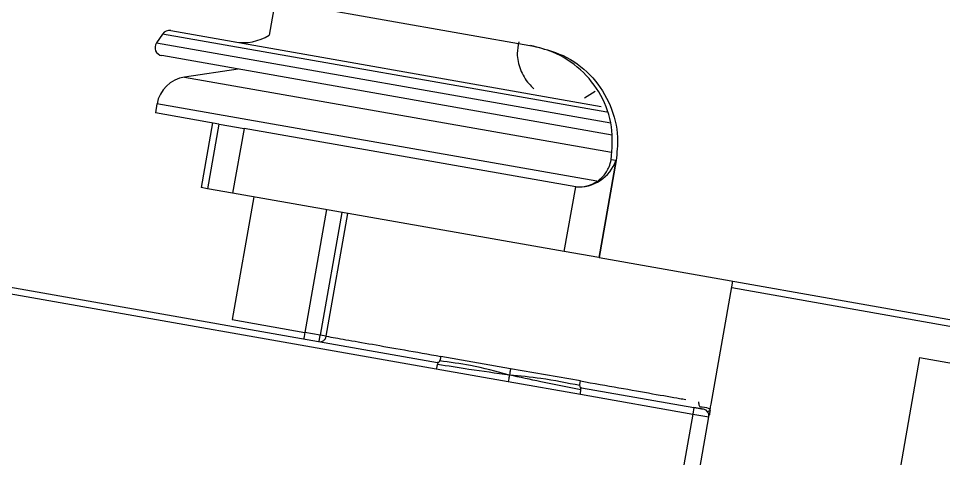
# Model space of a CAD drawing. Header units: millimetres. Extents: x -294 to 2792, y 5 to 1659.
# Drawn here: x -170.98 to -165.35, y 560.16 to 562.84 of the extents above; entities that cross this region are included whole.
import ezdxf

# ---------------------------------------------------------------- set-up
doc = ezdxf.new("R2010")
doc.units = ezdxf.units.MM
doc.layers.get('0').update_dxf_attribs({"lineweight": 18})

msp = doc.modelspace()

# ---------------------------------------------------------------- linework, layer by layer
at = {"color": 7, "linetype": 'Continuous', "lineweight": 25}
for p, q in [((-169.3453, 563.3581), (-169.4542, 562.7404)), ((-169.2153, 562.9151), (-167.8324, 562.6713)), ((-170.1034, 562.7475), (-170.1407, 562.6932)), ((-167.3995, 562.2707), (-170.1034, 562.7475)), ((-170.0535, 562.7685), (-167.4327, 562.3063)), ((-170.1407, 562.6932), (-167.3738, 562.2053)), ((-167.3656, 562.132), (-170.1081, 562.6156)), ((-169.643, 562.5336), (-169.9696, 562.4852)), ((-169.9696, 562.4852), (-167.3707, 562.0269)), ((-167.5346, 562.359), (-167.4692, 562.3986)), ((-170.1372, 562.3221), (-170.1469, 562.2671)), ((-167.4589, 561.8498), (-170.1372, 562.3221)), ((-169.7605, 562.1989), (-170.1469, 562.2671)), ((-169.7995, 562.2058), (-169.8689, 561.8119)), ((-169.7605, 562.1989), (-169.83, 561.805)), ((-169.7591, 562.1987), (-169.6074, 562.1719)), ((-169.6074, 562.1719), (-169.6768, 561.778)), ((-167.5885, 561.816), (-169.6074, 562.1719)), ((-167.3436, 561.9758), (-167.4478, 561.385)), ((-167.3424, 561.9757), (-167.4466, 561.3848)), ((-167.3436, 561.9758), (-167.3725, 561.981)), ((-167.3424, 561.9757), (-167.3436, 561.9758)), ((-169.83, 561.805), (-169.8689, 561.8119)), ((-169.6768, 561.778), (-169.83, 561.805)), ((-167.658, 561.422), (-169.6768, 561.778)), ((-167.658, 561.422), (-167.5885, 561.816)), ((-167.5885, 561.816), (-167.5884, 561.8165)), ((-169.5486, 561.7554), (-169.6805, 561.0069)), ((-169.1054, 561.6773), (-169.2374, 560.9288)), ((-169.0111, 561.6606), (-169.1431, 560.9122)), ((-169.1069, 560.9058), (-168.9749, 561.6542)), ((-167.4478, 561.385), (-167.658, 561.422)), ((-167.4466, 561.3848), (-167.4478, 561.385)), ((-167.4466, 561.3848), (-165.1938, 560.9875)), ((-171.1628, 561.2277), (-168.4304, 560.7459)), ((-166.7636, 560.4926), (-166.6317, 561.2411)), ((-166.6386, 561.2017), (-165.147, 560.9387)), ((-171.1698, 561.1883), (-168.4373, 560.7065)), ((-169.6805, 561.0069), (-169.2374, 560.9288)), ((-169.1431, 560.9122), (-169.2374, 560.9288)), ((-169.15, 560.8728), (-169.1431, 560.9122)), ((-169.1069, 560.9058), (-169.1431, 560.9122)), ((-167.9848, 560.7079), (-168.4097, 560.7829)), ((-165.495, 560.7766), (-165.7729, 559.2009)), ((-165.495, 560.7766), (-164.3133, 560.5683)), ((-168.4373, 560.7065), (-167.9987, 560.6291)), ((-167.5599, 560.633), (-167.9848, 560.7079)), ((-167.9987, 560.6291), (-167.56, 560.5518)), ((-167.5531, 560.5912), (-166.8691, 560.4706)), ((-167.56, 560.5518), (-166.876, 560.4312)), ((-166.8691, 560.4706), (-166.876, 560.4312)), ((-166.7707, 560.4535), (-166.7674, 560.4738)), ((-166.876, 560.4312), (-167.5741, 556.4723)), ((-166.876, 560.4312), (-166.7775, 560.4138)), ((-166.8331, 560.0987), (-166.7775, 560.4138)), ((-166.7707, 560.4535), (-166.773, 560.452))]:
    msp.add_line(p, q, dxfattribs=at)
for centre, radius, start, end in [((-170.0622, 562.7192), 0.05, 80, 145.556), ((-169.6123, 562.9953), 0.3, 260, 301.8103), ((-170.0995, 562.6649), 0.05, 145.556, 260), ((-169.9402, 562.2873), 0.2, 98.4349, 170), ((-166.8169, 560.4208), 0.04, 350, 80)]:
    msp.add_arc(centre, radius, start, end, dxfattribs=at)
msp.add_ellipse((-167.5382, 562.0102), major_axis=(0.1759, 0.1232), ratio=0.8573, start_param=3.924452, end_param=5.421106, dxfattribs=at)
for points, knots in [([(-167.9346, 562.6995), (-167.9393, 562.6758), (-167.9504, 562.6194), (-167.9289, 562.5289), (-167.8884, 562.4571), (-167.8538, 562.4236), (-167.8432, 562.4134)], [0, 0, 0, 0, 0.0727314, 0.173478, 0.2751294, 0.3199953, 0.3199953, 0.3199953, 0.3199953]), ([(-167.3725, 561.981), (-167.3673, 562.0485), (-167.3567, 562.1836), (-167.4264, 562.3782), (-167.5518, 562.5373), (-167.7071, 562.6384), (-167.8174, 562.6655), (-167.8633, 562.6767)], [0, 0, 0, 0, 0.2045151, 0.4090431, 0.6130456, 0.8150319, 0.9587, 0.9587, 0.9587, 0.9587]), ([(-167.8324, 562.6713), (-167.7672, 562.6534), (-167.6368, 562.6177), (-167.4771, 562.4873), (-167.3694, 562.3166), (-167.3254, 562.137), (-167.3374, 562.0231), (-167.3424, 561.9757)], [0, 0, 0, 0, 0.2042187, 0.40858, 0.6103562, 0.8132057, 0.9578945, 0.9578945, 0.9578945, 0.9578945]), ([(-167.5884, 561.8165), (-167.5709, 561.8161), (-167.531, 561.8152), (-167.4712, 561.8368), (-167.4182, 561.8789), (-167.385, 561.9302), (-167.3761, 561.9665), (-167.3725, 561.981)], [0, 0, 0, 0, 0.0531031, 0.1211056, 0.1889947, 0.2569341, 0.3021045, 0.3021045, 0.3021045, 0.3021045]), ([(-169.15, 560.8728), (-169.1452, 560.8725), (-169.1355, 560.872), (-169.124, 560.878), (-169.1165, 560.885), (-169.1104, 560.8934), (-169.1083, 560.9009), (-169.1069, 560.9058)], [0, 0, 0, 0, 0.01524186, 0.03048371, 0.03854707, 0.04628946, 0.06104786, 0.06104786, 0.06104786, 0.06104786]), ([(-168.4168, 560.7554), (-168.4178, 560.7534), (-168.4198, 560.7495), (-168.423, 560.7462), (-168.4257, 560.7454), (-168.4281, 560.7455), (-168.4293, 560.7457), (-168.4299, 560.7458), (-168.4302, 560.7459), (-168.4304, 560.7459)], [0, 0, 0, 0, 0.00577309, 0.0113348, 0.01591943, 0.01755536, 0.01819244, 0.01847836, 0.0187538, 0.0187538, 0.0187538, 0.0187538]), ([(-168.4097, 560.7829), (-168.4105, 560.7785), (-168.4118, 560.7712), (-168.4143, 560.762), (-168.4159, 560.7577), (-168.4168, 560.7554)], [0, 0, 0, 0, 0.0121036, 0.01990129, 0.02845315, 0.02845315, 0.02845315, 0.02845315]), ([(-167.9917, 560.6688), (-168.071, 560.6901), (-168.2131, 560.7283), (-168.3544, 560.7471), (-168.4168, 560.7554)], [0, 0, 0, 0, 0.2427198, 0.4347747, 0.4347747, 0.4347747, 0.4347747]), ([(-168.4304, 560.7459), (-168.4302, 560.7459), (-168.4298, 560.7458), (-168.4291, 560.7457), (-168.4281, 560.7454), (-168.4277, 560.7444), (-168.4282, 560.7414), (-168.4296, 560.7367), (-168.4304, 560.734)], [0, 0, 0, 0, 0.00027215, 0.0005886, 0.0014293, 0.00415343, 0.00839205, 0.01417845, 0.01417845, 0.01417845, 0.01417845]), ([(-167.9917, 560.6688), (-168.0739, 560.68), (-168.2203, 560.6999), (-168.3663, 560.7236), (-168.4304, 560.734)], [0, 0, 0, 0, 0.2488223, 0.4435708, 0.4435708, 0.4435708, 0.4435708]), ([(-167.9848, 560.7079), (-167.9861, 560.7008), (-167.9884, 560.6878), (-167.9907, 560.6747), (-167.9917, 560.6688)], [0, 0, 0, 0, 0.02168441, 0.03975155, 0.03975155, 0.03975155, 0.03975155]), ([(-167.9917, 560.6688), (-167.9931, 560.6611), (-167.9954, 560.6479), (-167.9977, 560.6347), (-167.9987, 560.6291)], [0, 0, 0, 0, 0.0233784, 0.04024845, 0.04024845, 0.04024845, 0.04024845]), ([(-167.5571, 560.58), (-167.6384, 560.5959), (-167.7836, 560.6241), (-167.9281, 560.6551), (-167.9917, 560.6688)], [0, 0, 0, 0, 0.2483932, 0.4435552, 0.4435552, 0.4435552, 0.4435552]), ([(-167.5626, 560.6048), (-167.6411, 560.6206), (-167.781, 560.6487), (-167.9274, 560.6627), (-167.9917, 560.6688)], [0, 0, 0, 0, 0.2436481, 0.4344331, 0.4344331, 0.4344331, 0.4344331]), ([(-167.5626, 560.6048), (-167.5627, 560.6072), (-167.5628, 560.6118), (-167.5619, 560.6214), (-167.5606, 560.6286), (-167.5599, 560.633)], [0, 0, 0, 0, 0.00855186, 0.01634955, 0.02845315, 0.02845315, 0.02845315, 0.02845315]), ([(-167.5531, 560.5912), (-167.5532, 560.5912), (-167.5536, 560.5913), (-167.5542, 560.5914), (-167.5554, 560.5916), (-167.5577, 560.5923), (-167.5599, 560.594), (-167.5619, 560.5982), (-167.5623, 560.6025), (-167.5626, 560.6048)], [0, 0, 0, 0, 0.00027544, 0.00056136, 0.00119844, 0.00283438, 0.00741901, 0.01298072, 0.0187538, 0.0187538, 0.0187538, 0.0187538]), ([(-167.5599, 560.633), (-167.4795, 560.6188), (-167.3189, 560.5905), (-167.1171, 560.5549), (-166.9803, 560.5308), (-166.9309, 560.5221), (-166.9187, 560.52)], [0, 0, 0, 0, 0.1956786, 0.3913572, 0.5870357, 0.6510526, 0.6510526, 0.6510526, 0.6510526]), ([(-167.5571, 560.58), (-167.557, 560.5828), (-167.5567, 560.5877), (-167.5561, 560.5908), (-167.5554, 560.5915), (-167.5544, 560.5914), (-167.5537, 560.5913), (-167.5533, 560.5912), (-167.5531, 560.5912)], [0, 0, 0, 0, 0.0057864, 0.01002502, 0.01274916, 0.01358985, 0.01390631, 0.01417845, 0.01417845, 0.01417845, 0.01417845]), ([(-166.81, 560.4602), (-166.8108, 560.4603), (-166.812, 560.4605), (-166.8194, 560.4618), (-166.8271, 560.4632), (-166.8364, 560.4648), (-166.8502, 560.4673), (-166.8616, 560.4693), (-166.8691, 560.4706)], [0, 0, 0, 0, 0.01436661, 0.0222734, 0.03000008, 0.03790679, 0.04563339, 0.06, 0.06, 0.06, 0.06]), ([(-166.84, 560.5061), (-166.8403, 560.5016), (-166.8408, 560.4942), (-166.8379, 560.484), (-166.8349, 560.4789), (-166.8334, 560.4762)], [0, 0, 0, 0, 0.01342065, 0.02206685, 0.03154928, 0.03154928, 0.03154928, 0.03154928]), ([(-166.8334, 560.4762), (-166.8128, 560.4745), (-166.7761, 560.4715), (-166.7724, 560.459), (-166.7707, 560.4535)], [0, 0, 0, 0, 0.04276871, 0.07625812, 0.07625812, 0.07625812, 0.07625812]), ([(-166.7707, 560.4535), (-166.7696, 560.4611), (-166.7676, 560.4742), (-166.7648, 560.4872), (-166.7636, 560.4926)], [0, 0, 0, 0, 0.02312354, 0.03977139, 0.03977139, 0.03977139, 0.03977139]), ([(-166.773, 560.452), (-166.7762, 560.45), (-166.7825, 560.446), (-166.7836, 560.4445), (-166.7842, 560.4437)], [0, 0, 0, 0, 0.00699637, 0.01403597, 0.01403597, 0.01403597, 0.01403597]), ([(-166.7707, 560.4535), (-166.7717, 560.4458), (-166.7731, 560.4355), (-166.7752, 560.4254), (-166.7757, 560.423)], [0, 0, 0, 0, 0.02339284, 0.03096359, 0.03096359, 0.03096359, 0.03096359])]:
    msp.add_open_spline(points, degree=3, knots=knots, dxfattribs=at)
for points in [[(-169.2374, 560.9288), (-169.2383, 560.9236), (-169.2401, 560.9133), (-169.2424, 560.9003), (-169.244, 560.8912), (-169.2442, 560.89), (-169.2443, 560.8894)], [(-169.1069, 560.9058), (-169.07, 560.8993), (-168.9961, 560.8863), (-168.8314, 560.8572), (-168.6366, 560.8229), (-168.4854, 560.7962), (-168.4097, 560.7829)], [(-168.4304, 560.734), (-168.4309, 560.7321), (-168.4319, 560.7283), (-168.4337, 560.7215), (-168.4355, 560.7141), (-168.4367, 560.709), (-168.4373, 560.7065)], [(-167.56, 560.5518), (-167.5598, 560.5544), (-167.5592, 560.5596), (-167.5584, 560.5671), (-167.5577, 560.5741), (-167.5573, 560.5781), (-167.5571, 560.58)]]:
    msp.add_open_spline(points, degree=3, dxfattribs=at)

doc.saveas('drawing.dxf')
